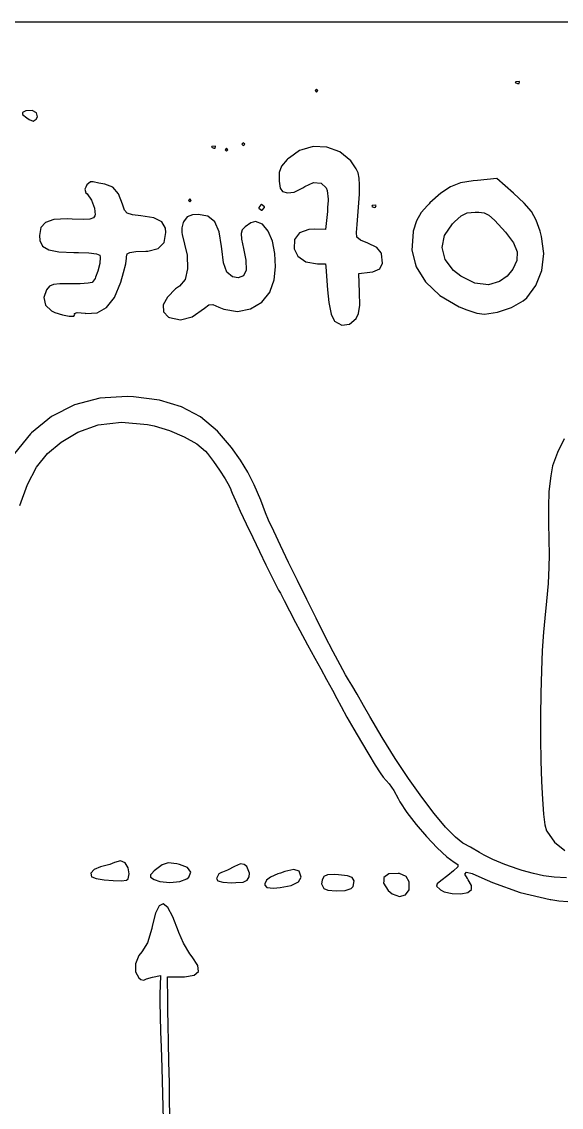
# Model space of a CAD drawing. Extents: x 10 to 96, y -67.8 to -17.5.
# Drawn here: x 36.05 to 47.3, y -40.11 to -17.47 of the extents above; entities that cross this region are included whole.
import ezdxf

# ---------------------------------------------------------------- set-up
doc = ezdxf.new("R2010")
doc.units = 0
doc.layers.add('BLACK', color=7, linetype='CONTINUOUS')

msp = doc.modelspace()

# ---------------------------------------------------------------- linework, layer by layer
at = {"layer": 'BLACK', "linetype": 'CONTINUOUS'}
for p, q in [((9.96582, -17.474365), (40, -17.474365)), ((40, -17.474365), (70.03418, -17.474365)), ((46.354889, -18.725789), (46.345711, -18.743433)), ((46.345711, -18.743433), (46.393996, -18.764896)), ((46.424505, -18.718768), (46.354889, -18.725789)), ((46.393996, -18.764896), (46.42505, -18.760662)), ((46.433103, -18.725789), (46.424505, -18.718768)), ((46.42505, -18.760662), (46.433103, -18.725789)), ((42.199769, -18.882217), (42.170439, -18.911547)), ((42.170439, -18.911547), (42.199769, -18.940877)), ((42.2291, -18.911547), (42.199769, -18.882217)), ((42.199769, -18.940877), (42.2291, -18.911547)), ((36.067789, -19.368991), (36.067429, -19.407888)), ((36.067429, -19.407888), (36.070213, -19.410161)), ((36.142041, -19.335929), (36.067789, -19.368991)), ((36.070213, -19.410161), (36.157995, -19.481839)), ((36.26914, -19.323789), (36.142041, -19.335929)), ((36.360426, -19.372021), (36.26914, -19.323789)), ((36.357957, -19.504287), (36.383568, -19.455416)), ((36.383568, -19.455416), (36.360426, -19.372021)), ((36.157995, -19.481839), (36.205757, -19.515714)), ((36.205757, -19.515714), (36.293051, -19.548908)), ((36.293051, -19.548908), (36.357957, -19.504287)), ((40.019554, -20.07498), (40.010377, -20.092624)), ((40.010377, -20.092624), (40.058661, -20.114087)), ((40.08917, -20.06796), (40.019554, -20.07498)), ((40.058661, -20.114087), (40.089716, -20.109854)), ((40.097768, -20.07498), (40.08917, -20.06796)), ((40.089716, -20.109854), (40.097768, -20.07498)), ((40.322633, -20.114087), (40.293303, -20.143418)), ((40.293303, -20.143418), (40.322633, -20.172748)), ((40.351963, -20.143418), (40.322633, -20.114087)), ((40.322633, -20.172748), (40.351963, -20.143418)), ((40.674596, -19.996766), (40.645266, -20.026097)), ((40.645266, -20.026097), (40.674596, -20.055427)), ((40.703926, -20.026097), (40.674596, -19.996766)), ((40.674596, -20.055427), (40.703926, -20.026097)), ((41.896962, -20.143418), (41.847669, -20.157749)), ((42.128205, -20.076188), (41.896962, -20.143418)), ((42.416897, -20.087307), (42.128205, -20.076188)), ((42.687865, -20.187377), (42.416897, -20.087307)), ((41.590246, -20.347021), (41.471063, -20.489313)), ((41.601168, -20.335721), (41.590246, -20.347021)), ((41.637317, -20.309622), (41.601168, -20.335721)), ((41.847669, -20.157749), (41.637317, -20.309622)), ((42.915228, -20.372666), (42.687865, -20.187377)), ((41.471063, -20.489313), (41.421398, -20.616561)), ((43.029786, -20.541668), (42.915228, -20.372666)), ((43.066352, -20.628482), (43.029786, -20.541668)), ((37.490205, -20.815398), (37.410395, -20.876992)), ((37.545465, -20.812104), (37.490205, -20.815398)), ((37.661081, -20.839315), (37.545465, -20.812104)), ((41.421398, -20.616561), (41.419541, -20.78212)), ((41.419541, -20.78212), (41.420813, -20.798959)), ((41.420813, -20.798959), (41.4428, -20.946907)), ((43.089483, -20.733618), (43.066352, -20.628482)), ((43.099234, -20.87534), (43.089483, -20.733618)), ((45.467856, -20.791185), (45.202831, -20.835693)), ((45.556444, -20.782185), (45.467856, -20.791185)), ((45.959797, -20.744697), (45.556444, -20.782185)), ((46.308882, -21.0497), (45.959797, -20.744697)), ((37.389066, -20.920669), (37.366413, -20.967058)), ((37.366413, -20.967058), (37.389701, -21.03966)), ((37.410395, -20.876992), (37.389066, -20.920669)), ((37.389701, -21.03966), (37.415177, -21.061704)), ((37.783679, -20.862481), (37.661081, -20.839315)), ((37.951735, -20.92611), (37.783679, -20.862481)), ((38.070327, -21.064167), (37.951735, -20.92611)), ((41.4428, -20.946907), (41.493985, -21.016047)), ((41.493985, -21.016047), (41.598908, -21.041926)), ((41.598908, -21.041926), (41.732461, -21.030015)), ((41.732461, -21.030015), (41.914787, -20.93927)), ((41.914787, -20.93927), (41.954962, -20.909947)), ((41.954962, -20.909947), (42.136486, -20.829978)), ((42.136486, -20.829978), (42.295457, -20.83813)), ((42.295457, -20.83813), (42.40472, -20.93466)), ((42.40472, -20.93466), (42.424553, -20.993139)), ((42.424553, -20.993139), (42.441337, -21.177376)), ((43.095663, -21.071907), (43.099234, -20.87534)), ((44.793522, -21.045998), (44.565628, -21.251388)), ((44.991988, -20.914032), (44.793522, -21.045998)), ((45.202831, -20.835693), (44.991988, -20.914032)), ((37.415177, -21.061704), (37.505988, -21.194294)), ((37.505988, -21.194294), (37.571053, -21.360558)), ((38.153832, -21.280918), (38.070327, -21.064167)), ((39.560047, -21.169977), (39.530716, -21.199307)), ((39.530716, -21.199307), (39.560047, -21.228637)), ((39.589377, -21.199307), (39.560047, -21.169977)), ((39.560047, -21.228637), (39.589377, -21.199307)), ((42.44021, -21.199307), (42.432675, -21.345958)), ((42.441337, -21.177376), (42.44021, -21.199307)), ((43.078825, -21.34158), (43.095663, -21.071907)), ((44.546979, -21.269589), (44.513367, -21.306851)), ((44.565628, -21.251388), (44.546979, -21.269589)), ((46.530746, -21.25464), (46.308882, -21.0497)), ((46.680753, -21.429871), (46.530746, -21.25464)), ((37.571053, -21.360558), (37.584556, -21.499564)), ((37.584556, -21.499564), (37.579985, -21.51867)), ((38.194974, -21.402233), (38.153832, -21.280918)), ((38.252428, -21.468844), (38.194974, -21.402233)), ((38.360335, -21.502018), (38.252428, -21.468844)), ((39.615052, -21.498505), (39.502559, -21.541348)), ((39.730488, -21.492609), (39.615052, -21.498505)), ((39.933873, -21.52929), (39.730488, -21.492609)), ((41.041868, -21.289002), (40.997229, -21.345958)), ((40.997229, -21.345958), (40.998934, -21.359979)), ((40.998934, -21.359979), (41.05589, -21.404619)), ((41.05589, -21.287298), (41.041868, -21.289002)), ((41.112845, -21.331937), (41.05589, -21.287298)), ((41.05589, -21.404619), (41.069911, -21.402914)), ((41.069911, -21.402914), (41.11455, -21.345958)), ((41.11455, -21.345958), (41.112845, -21.331937)), ((42.428364, -21.429857), (42.38958, -21.808408)), ((42.432675, -21.345958), (42.428364, -21.429857)), ((43.048776, -21.702621), (43.078825, -21.34158)), ((43.363203, -21.306851), (43.354026, -21.324495)), ((43.354026, -21.324495), (43.40231, -21.345958)), ((43.432819, -21.299831), (43.363203, -21.306851)), ((43.40231, -21.345958), (43.433365, -21.341725)), ((43.441417, -21.306851), (43.432819, -21.299831)), ((43.433365, -21.341725), (43.441417, -21.306851)), ((44.382641, -21.451772), (44.283263, -21.626118)), ((44.513367, -21.306851), (44.382641, -21.451772)), ((45.215081, -21.519426), (45.343687, -21.460141)), ((45.343687, -21.460141), (45.507679, -21.442256)), ((45.507679, -21.442256), (45.584045, -21.441706)), ((45.584045, -21.441706), (45.69593, -21.456491)), ((45.69593, -21.456491), (45.795198, -21.506971)), ((46.783179, -21.612942), (46.680753, -21.429871)), ((36.548233, -21.658046), (36.451114, -21.766714)), ((36.726425, -21.599853), (36.548233, -21.658046)), ((36.999047, -21.585433), (36.726425, -21.599853)), ((37.106497, -21.588879), (36.999047, -21.585433)), ((37.337864, -21.596713), (37.106497, -21.588879)), ((37.477247, -21.590735), (37.337864, -21.596713)), ((37.549627, -21.566276), (37.477247, -21.590735)), ((37.579985, -21.51867), (37.549627, -21.566276)), ((38.540782, -21.52194), (38.360335, -21.502018)), ((38.807026, -21.566479), (38.540782, -21.52194)), ((38.972662, -21.64834), (38.807026, -21.566479)), ((39.050886, -21.776343), (38.972662, -21.64834)), ((39.4228, -21.660297), (39.389656, -21.77497)), ((39.429579, -21.645729), (39.4228, -21.660297)), ((39.502559, -21.541348), (39.429579, -21.645729)), ((40.078715, -21.645973), (39.933873, -21.52929)), ((40.171845, -21.852619), (40.078715, -21.645973)), ((40.833493, -21.665536), (40.710175, -21.750333)), ((40.929477, -21.639261), (40.833493, -21.665536)), ((41.073302, -21.693041), (40.929477, -21.639261)), ((41.192073, -21.838335), (41.073302, -21.693041)), ((43.033869, -21.867966), (43.048776, -21.702621)), ((44.283263, -21.626118), (44.218423, -21.8446)), ((44.871235, -21.932648), (45.033656, -21.688423)), ((45.033656, -21.688423), (45.075745, -21.64406)), ((45.075745, -21.64406), (45.215081, -21.519426)), ((45.795198, -21.506971), (45.911332, -21.611087)), ((45.911332, -21.611087), (46.073814, -21.786781)), ((46.862296, -21.841396), (46.783179, -21.612942)), ((36.451114, -21.766714), (36.421709, -21.932563)), ((36.421709, -21.932563), (36.430692, -22.033334)), ((39.021039, -22.075189), (39.061432, -21.869874)), ((39.061432, -21.869874), (39.050886, -21.776343)), ((39.389656, -21.77497), (39.395414, -21.869874)), ((39.395414, -21.869874), (39.397936, -21.911453)), ((39.397936, -21.911453), (39.449481, -22.112993)), ((40.220095, -22.159188), (40.171845, -21.852619)), ((40.653619, -21.816021), (40.628336, -21.8927)), ((40.628336, -21.8927), (40.638309, -22.010288)), ((40.710175, -21.750333), (40.653619, -21.816021)), ((41.280848, -22.051073), (41.192073, -21.838335)), ((41.849133, -21.875053), (41.744232, -22.013095)), ((42.037646, -21.805001), (41.849133, -21.875053)), ((42.16214, -21.799338), (42.037646, -21.805001)), ((42.38958, -21.808408), (42.16214, -21.799338)), ((43.044574, -21.963685), (43.033869, -21.867966)), ((44.215469, -21.858096), (44.189559, -22.2343)), ((44.218423, -21.8446), (44.215469, -21.858096)), ((44.821829, -22.185106), (44.871235, -21.932648)), ((46.073814, -21.786781), (46.142203, -21.86481)), ((46.142203, -21.86481), (46.307632, -22.08779)), ((46.89244, -21.952301), (46.862296, -21.841396)), ((46.937137, -22.308563), (46.89244, -21.952301)), ((36.430692, -22.033334), (36.489798, -22.154649)), ((36.489798, -22.154649), (36.617583, -22.231878)), ((38.896291, -22.202193), (39.021039, -22.075189)), ((39.449481, -22.112993), (39.50142, -22.342779)), ((40.223729, -22.211832), (40.220095, -22.159188)), ((40.638309, -22.010288), (40.681233, -22.204952)), ((41.334688, -22.307184), (41.280848, -22.051073)), ((41.744232, -22.013095), (41.735531, -22.207096)), ((43.116607, -22.030758), (43.044574, -21.963685)), ((43.270443, -22.092871), (43.116607, -22.030758)), ((43.458713, -22.181882), (43.270443, -22.092871)), ((46.307632, -22.08779), (46.384476, -22.274903)), ((36.617583, -22.231878), (36.829613, -22.272633)), ((36.829613, -22.272633), (37.141458, -22.284526)), ((37.141458, -22.284526), (37.234364, -22.285492)), ((37.234364, -22.285492), (37.452041, -22.296091)), ((37.452041, -22.296091), (37.611046, -22.315907)), ((37.611046, -22.315907), (37.682074, -22.341833)), ((37.692128, -22.380414), (37.681113, -22.512093)), ((37.682074, -22.341833), (37.692128, -22.380414)), ((38.222635, -22.520245), (38.240185, -22.404247)), ((38.240185, -22.404247), (38.240718, -22.374152)), ((38.240718, -22.374152), (38.255563, -22.315562)), ((38.255563, -22.315562), (38.310348, -22.282896)), ((38.310348, -22.282896), (38.43086, -22.26678)), ((38.43086, -22.26678), (38.642886, -22.257839)), ((38.642886, -22.257839), (38.681832, -22.25585)), ((38.681832, -22.25585), (38.896291, -22.202193)), ((39.50142, -22.342779), (39.513931, -22.623475)), ((40.260434, -22.503631), (40.223729, -22.211832)), ((40.681233, -22.204952), (40.728315, -22.447667)), ((41.348653, -22.5826), (41.334688, -22.307184)), ((41.735531, -22.207096), (41.80892, -22.364482)), ((41.80892, -22.364482), (41.976738, -22.479398)), ((43.548092, -22.293776), (43.458713, -22.181882)), ((43.554275, -22.314145), (43.548092, -22.293776)), ((43.578108, -22.507949), (43.554275, -22.314145)), ((44.189559, -22.2343), (44.257079, -22.507949)), ((44.883228, -22.431941), (44.821829, -22.185106)), ((46.384476, -22.274903), (46.378926, -22.449678)), ((46.895047, -22.65938), (46.937137, -22.308563)), ((37.681113, -22.512093), (37.640322, -22.676437)), ((38.176813, -22.705301), (38.222635, -22.520245)), ((39.513931, -22.623475), (39.460961, -22.845714)), ((40.332907, -22.693121), (40.260434, -22.503631)), ((40.728315, -22.447667), (40.733301, -22.655522)), ((41.317802, -22.853249), (41.348653, -22.5826)), ((41.976738, -22.479398), (42.224294, -22.519168)), ((42.224294, -22.519168), (42.389949, -22.519168)), ((42.389949, -22.519168), (42.394854, -22.5826)), ((42.394854, -22.5826), (42.431908, -23.061778)), ((43.373184, -22.685862), (43.521808, -22.625418)), ((43.521808, -22.625418), (43.578108, -22.507949)), ((44.257079, -22.507949), (44.275732, -22.583547)), ((44.275732, -22.583547), (44.470877, -22.90072)), ((45.053225, -22.659299), (44.883228, -22.431941)), ((46.378926, -22.449678), (46.297173, -22.635644)), ((37.583373, -22.824693), (37.523886, -22.908108)), ((37.59366, -22.797912), (37.583373, -22.824693)), ((37.640322, -22.676437), (37.59366, -22.797912)), ((38.118192, -22.901578), (38.176813, -22.705301)), ((39.460961, -22.845714), (39.345023, -22.988452)), ((40.447562, -22.79158), (40.332907, -22.693121)), ((40.565249, -22.812471), (40.447562, -22.79158)), ((40.67944, -22.77453), (40.565249, -22.812471)), ((40.733301, -22.655522), (40.67944, -22.77453)), ((41.237196, -23.095063), (41.317802, -22.853249)), ((43.079677, -22.72448), (43.313751, -22.69515)), ((43.099786, -23.122426), (43.079677, -22.72448)), ((43.313751, -22.69515), (43.373184, -22.685862)), ((45.207945, -22.781606), (45.053225, -22.659299)), ((45.503573, -22.925912), (45.207945, -22.781606)), ((46.176996, -22.777384), (46.018536, -22.893077)), ((46.297173, -22.635644), (46.176996, -22.777384)), ((46.774429, -22.975945), (46.895047, -22.65938)), ((36.572088, -23.062522), (36.514142, -23.222504)), ((36.631805, -22.990782), (36.572088, -23.062522)), ((36.71337, -22.951846), (36.631805, -22.990782)), ((36.849012, -22.937543), (36.71337, -22.951846)), ((37.057923, -22.939344), (36.849012, -22.937543)), ((37.269647, -22.938924), (37.057923, -22.939344)), ((37.437752, -22.927453), (37.269647, -22.938924)), ((37.523886, -22.908108), (37.437752, -22.927453)), ((37.985182, -23.22135), (38.118192, -22.901578)), ((39.263085, -23.046553), (39.090652, -23.214808)), ((39.345023, -22.988452), (39.263085, -23.046553)), ((42.431908, -23.061778), (42.45869, -23.326074)), ((44.470877, -22.90072), (44.771883, -23.180703)), ((45.783143, -22.960049), (45.503573, -22.925912)), ((46.018536, -22.893077), (45.783143, -22.960049)), ((46.583545, -23.229448), (46.774429, -22.975945)), ((36.514142, -23.222504), (36.54788, -23.386765)), ((37.824262, -23.43228), (37.985182, -23.22135)), ((39.090652, -23.214808), (39.004738, -23.379546)), ((41.05943, -23.324558), (41.230866, -23.107743)), ((41.230866, -23.107743), (41.237196, -23.095063)), ((43.101956, -23.382395), (43.099786, -23.122426)), ((44.771883, -23.180703), (45.175636, -23.418381)), ((46.264793, -23.430468), (46.507925, -23.293325)), ((46.507925, -23.293325), (46.583545, -23.229448)), ((36.54788, -23.386765), (36.675958, -23.505712)), ((36.675958, -23.505712), (36.746176, -23.536578)), ((36.746176, -23.536578), (36.900753, -23.586317)), ((37.627758, -23.541089), (37.824262, -23.43228)), ((39.004738, -23.379546), (39.011285, -23.524063)), ((39.011285, -23.524063), (39.116236, -23.631654)), ((39.604462, -23.626227), (39.862028, -23.445123)), ((39.862028, -23.445123), (39.954405, -23.373919)), ((39.954405, -23.373919), (40.038629, -23.366868)), ((40.038629, -23.366868), (40.167083, -23.423804)), ((40.167083, -23.423804), (40.269822, -23.468095)), ((40.269822, -23.468095), (40.55003, -23.513314)), ((40.55003, -23.513314), (40.822859, -23.462609)), ((40.822859, -23.462609), (41.05943, -23.324558)), ((42.45869, -23.326074), (42.505738, -23.574506)), ((43.074065, -23.559197), (43.101956, -23.382395)), ((45.175636, -23.418381), (45.332753, -23.483924)), ((45.332753, -23.483924), (45.541828, -23.548517)), ((45.705127, -23.572418), (45.975679, -23.530943)), ((45.975679, -23.530943), (46.264793, -23.430468)), ((36.900753, -23.586317), (37.043097, -23.613943)), ((37.043097, -23.613943), (37.140257, -23.614251)), ((37.140257, -23.614251), (37.15928, -23.582038)), ((37.153557, -23.561321), (37.211644, -23.539797)), ((37.15928, -23.582038), (37.153557, -23.561321)), ((37.211644, -23.539797), (37.374564, -23.552761)), ((37.374564, -23.552761), (37.387995, -23.554497)), ((37.387995, -23.554497), (37.627758, -23.541089)), ((39.116236, -23.631654), (39.132276, -23.63991)), ((39.132276, -23.63991), (39.361074, -23.69119)), ((39.361074, -23.69119), (39.604462, -23.626227)), ((42.505738, -23.574506), (42.565887, -23.707043)), ((42.565887, -23.707043), (42.577726, -23.719593)), ((42.577726, -23.719593), (42.728894, -23.801884)), ((42.890573, -23.78255), (43.025108, -23.665036)), ((43.025108, -23.665036), (43.074065, -23.559197)), ((45.541828, -23.548517), (45.701102, -23.572483)), ((45.701102, -23.572483), (45.705127, -23.572418)), ((42.728894, -23.801884), (42.890573, -23.78255)), ((37.680569, -25.323045), (37.151284, -25.46286)), ((38.254231, -25.288481), (37.680569, -25.323045)), ((38.383808, -25.295216), (38.254231, -25.288481)), ((38.92798, -25.366599), (38.383808, -25.295216)), ((37.151284, -25.46286), (36.673724, -25.70442)), ((39.38829, -25.503023), (38.92798, -25.366599)), ((39.784641, -25.714786), (39.38829, -25.503023)), ((36.673724, -25.70442), (36.255236, -26.044219)), ((40.136938, -26.012186), (39.784641, -25.714786)), ((37.221523, -26.034126), (37.650263, -25.879347)), ((37.650263, -25.879347), (38.137342, -25.823257)), ((38.137342, -25.823257), (38.677107, -25.870309)), ((38.677107, -25.870309), (38.813065, -25.898513)), ((38.813065, -25.898513), (39.134897, -25.996278)), ((39.134897, -25.996278), (39.44335, -26.127352)), ((40.425214, -26.351435), (40.136938, -26.012186)), ((36.235864, -26.068129), (35.903168, -26.478752)), ((36.255236, -26.044219), (36.235864, -26.068129)), ((36.592197, -26.475369), (36.87474, -26.237706)), ((36.87474, -26.237706), (37.221523, -26.034126)), ((39.44335, -26.127352), (39.704064, -26.275894)), ((47.365747, -26.170289), (47.222497, -26.452691)), ((36.362621, -26.76411), (36.592197, -26.475369)), ((39.704064, -26.275894), (39.882679, -26.426067)), ((39.882679, -26.426067), (39.926195, -26.478353)), ((39.926195, -26.478353), (40.049529, -26.641047)), ((40.614873, -26.616787), (40.425214, -26.351435)), ((47.222497, -26.452691), (47.123678, -26.736905)), ((40.049529, -26.641047), (40.178786, -26.826651)), ((40.767583, -26.864288), (40.614873, -26.616787)), ((36.174737, -27.120925), (36.362621, -26.76411)), ((40.178786, -26.826651), (40.29482, -27.006023)), ((40.901975, -27.129525), (40.767583, -26.864288)), ((47.123678, -26.736905), (47.083135, -26.940985)), ((36.017273, -27.562809), (36.174737, -27.120925)), ((40.29482, -27.006023), (40.378482, -27.150025)), ((40.378482, -27.150025), (40.410624, -27.229516)), ((41.036677, -27.448083), (40.901975, -27.129525)), ((47.083135, -26.940985), (47.046254, -27.265658)), ((40.410624, -27.229516), (40.410884, -27.231421)), ((40.410884, -27.231421), (40.439789, -27.303922)), ((40.439789, -27.303922), (40.509857, -27.45987)), ((47.046254, -27.265658), (47.035578, -27.587482)), ((40.509857, -27.45987), (40.61158, -27.679367)), ((41.137486, -27.712049), (41.036677, -27.448083)), ((47.035578, -27.587482), (47.036063, -27.617907)), ((40.61158, -27.679367), (40.735451, -27.942516)), ((41.200785, -27.863561), (41.137486, -27.712049)), ((47.036063, -27.617907), (47.04074, -27.925658)), ((40.735451, -27.942516), (40.871962, -28.229417)), ((41.307403, -28.097937), (41.200785, -27.863561)), ((47.04074, -27.925658), (47.04571, -28.273032)), ((40.871962, -28.229417), (41.011604, -28.520174)), ((41.44877, -28.397921), (41.307403, -28.097937)), ((47.04571, -28.273032), (47.049975, -28.590531)), ((41.61632, -28.746254), (41.44877, -28.397921)), ((41.011604, -28.520174), (41.144871, -28.794887)), ((47.049975, -28.590531), (47.045382, -28.848794)), ((41.144871, -28.794887), (41.262253, -29.033659)), ((41.801484, -29.125678), (41.61632, -28.746254)), ((47.045382, -28.848794), (47.027022, -29.188886)), ((41.262253, -29.033659), (41.354243, -29.216592)), ((41.995694, -29.518935), (41.801484, -29.125678)), ((47.027022, -29.188886), (46.997787, -29.557623)), ((41.354243, -29.216592), (41.411333, -29.323787)), ((41.411333, -29.323787), (41.44684, -29.388807)), ((41.44684, -29.388807), (41.527922, -29.542179)), ((41.527922, -29.542179), (41.638397, -29.753776)), ((42.190383, -29.908766), (41.995694, -29.518935)), ((46.997787, -29.557623), (46.960697, -29.910392)), ((41.638397, -29.753776), (41.765045, -29.998383)), ((41.765045, -29.998383), (41.852786, -30.166893)), ((42.376982, -30.277913), (42.190383, -29.908766)), ((46.960697, -29.910392), (46.932063, -30.202919)), ((41.852786, -30.166893), (42.01138, -30.465297)), ((42.546924, -30.609118), (42.376982, -30.277913)), ((46.932063, -30.202919), (46.907513, -30.582198)), ((42.01138, -30.465297), (42.164216, -30.746314)), ((42.164216, -30.746314), (42.287719, -30.966281)), ((42.69164, -30.885122), (42.546924, -30.609118)), ((46.907513, -30.582198), (46.889467, -31.01086)), ((42.287719, -30.966281), (42.411577, -31.185196)), ((42.802562, -31.088668), (42.69164, -30.885122)), ((42.411577, -31.185196), (42.534077, -31.409432)), ((42.868353, -31.198501), (42.802562, -31.088668)), ((42.936993, -31.308284), (42.868353, -31.198501)), ((46.889467, -31.01086), (46.877789, -31.472245)), ((42.534077, -31.409432), (42.623994, -31.582217)), ((43.046598, -31.494028), (42.936993, -31.308284)), ((42.623994, -31.582217), (42.62518, -31.58461)), ((42.62518, -31.58461), (42.711859, -31.749588)), ((43.181558, -31.728918), (43.046598, -31.494028)), ((46.877789, -31.472245), (46.872342, -31.949695)), ((42.711859, -31.749588), (42.834938, -31.971428)), ((43.313659, -31.96351), (43.181558, -31.728918)), ((42.834938, -31.971428), (42.981037, -32.227378)), ((43.568026, -32.401244), (43.313659, -31.96351)), ((46.872342, -31.949695), (46.872988, -32.42655)), ((42.981037, -32.227378), (43.136777, -32.494686)), ((43.136777, -32.494686), (43.288779, -32.750601)), ((43.839774, -32.836291), (43.568026, -32.401244)), ((46.872988, -32.42655), (46.879591, -32.886151)), ((43.288779, -32.750601), (43.423663, -32.972371)), ((43.423663, -32.972371), (43.528049, -33.137244)), ((44.118492, -33.254549), (43.839774, -32.836291)), ((46.879591, -32.886151), (46.892014, -33.311839)), ((43.528049, -33.137244), (43.588558, -33.222467)), ((43.588558, -33.222467), (43.711883, -33.365054)), ((44.393771, -33.641914), (44.118492, -33.254549)), ((43.711883, -33.365054), (43.810129, -33.502922)), ((46.892014, -33.311839), (46.910118, -33.686954)), ((43.810129, -33.502922), (43.901987, -33.670172)), ((43.901987, -33.670172), (43.938417, -33.736536)), ((44.655202, -33.984285), (44.393771, -33.641914)), ((46.910118, -33.686954), (46.933769, -33.994839)), ((43.938417, -33.736536), (44.085268, -33.958167)), ((44.085268, -33.958167), (44.2789, -34.20922)), ((44.892375, -34.267558), (44.655202, -33.984285)), ((46.933769, -33.994839), (46.962827, -34.218833)), ((44.2789, -34.20922), (44.496929, -34.464295)), ((45.094882, -34.477631), (44.892375, -34.267558)), ((46.962827, -34.218833), (46.997157, -34.342278)), ((46.997157, -34.342278), (47.003313, -34.353439)), ((47.003313, -34.353439), (47.163427, -34.576924)), ((44.496929, -34.464295), (44.716972, -34.697992)), ((45.252311, -34.600402), (45.094882, -34.477631)), ((45.265109, -34.607301), (45.252311, -34.600402)), ((45.411449, -34.686624), (45.265109, -34.607301)), ((47.163427, -34.576924), (47.380688, -34.755935)), ((44.716972, -34.697992), (44.916647, -34.884912)), ((45.600652, -34.794912), (45.411449, -34.686624)), ((45.69512, -34.850795), (45.600652, -34.794912)), ((45.878027, -34.942775), (45.69512, -34.850795)), ((37.887929, -35.047699), (37.72611, -35.090784)), ((37.988878, -35.004887), (37.887929, -35.047699)), ((38.114063, -34.967711), (37.988878, -35.004887)), ((38.208855, -35.012197), (38.114063, -34.967711)), ((38.274221, -35.11359), (38.208855, -35.012197)), ((38.979559, -35.050099), (38.841524, -35.158626)), ((39.110252, -35.011276), (38.979559, -35.050099)), ((39.285026, -35.030424), (39.110252, -35.011276)), ((39.345111, -35.0437), (39.285026, -35.030424)), ((39.509098, -35.111136), (39.345111, -35.0437)), ((40.613368, -35.034399), (40.489767, -35.090493)), ((40.690142, -35.04276), (40.613368, -35.034399)), ((40.745103, -35.088553), (40.690142, -35.04276)), ((44.916647, -34.884912), (45.073568, -34.999653)), ((45.073568, -34.999653), (45.148867, -35.048282)), ((45.148867, -35.048282), (45.14516, -35.095947)), ((46.128955, -35.046164), (45.878027, -34.942775)), ((46.402424, -35.142686), (46.128955, -35.046164)), ((37.56377, -35.148761), (37.492795, -35.225891)), ((37.492795, -35.225891), (37.509862, -35.301751)), ((37.509862, -35.301751), (37.513929, -35.305037)), ((37.513929, -35.305037), (37.607925, -35.335954)), ((37.696615, -35.095897), (37.56377, -35.148761)), ((37.72611, -35.090784), (37.696615, -35.095897)), ((38.297652, -35.242475), (38.274221, -35.11359)), ((38.274639, -35.347117), (38.297652, -35.242475)), ((38.758644, -35.242475), (38.738025, -35.264001)), ((38.738025, -35.264001), (38.738677, -35.311613)), ((38.818223, -35.180277), (38.758644, -35.242475)), ((38.841524, -35.158626), (38.818223, -35.180277)), ((39.577436, -35.204906), (39.509098, -35.111136)), ((39.541347, -35.307902), (39.577436, -35.204906)), ((40.165785, -35.243296), (40.117321, -35.334648)), ((40.219977, -35.212726), (40.165785, -35.243296)), ((40.239265, -35.204906), (40.219977, -35.212726)), ((40.344769, -35.162132), (40.239265, -35.204906)), ((40.489767, -35.090493), (40.344769, -35.162132)), ((40.804446, -35.223182), (40.745103, -35.088553)), ((40.753974, -35.37356), (40.793993, -35.300618)), ((40.793993, -35.300618), (40.804446, -35.223182)), ((41.238147, -35.306628), (41.157698, -35.369198)), ((41.39147, -35.242392), (41.238147, -35.306628)), ((41.449422, -35.223182), (41.39147, -35.242392)), ((41.539497, -35.193324), (41.449422, -35.223182)), ((41.730664, -35.152347), (41.539497, -35.193324)), ((41.838601, -35.182575), (41.730664, -35.152347)), ((41.876632, -35.288572), (41.838601, -35.182575)), ((41.877137, -35.308944), (41.876632, -35.288572)), ((42.353773, -35.295261), (42.346823, -35.308944)), ((42.427575, -35.26074), (42.353773, -35.295261)), ((42.570461, -35.255984), (42.427575, -35.26074)), ((42.658711, -35.260267), (42.570461, -35.255984)), ((42.845933, -35.28002), (42.658711, -35.260267)), ((42.944329, -35.318733), (42.845933, -35.28002)), ((43.710394, -35.241841), (43.606227, -35.314195)), ((43.901998, -35.232258), (43.710394, -35.241841)), ((43.928464, -35.235723), (43.901998, -35.232258)), ((44.07245, -35.294405), (43.928464, -35.235723)), ((44.133225, -35.406704), (44.07245, -35.294405)), ((44.937543, -35.277988), (44.7924, -35.388467)), ((45.055806, -35.180296), (44.937543, -35.277988)), ((45.14516, -35.095947), (45.055806, -35.180296)), ((45.289512, -35.245143), (45.32622, -35.208992)), ((45.345667, -35.340979), (45.289512, -35.245143)), ((45.32622, -35.208992), (45.448164, -35.233682)), ((45.448164, -35.233682), (45.647719, -35.320373)), ((46.487036, -35.169067), (46.402424, -35.142686)), ((46.726153, -35.236262), (46.487036, -35.169067)), ((46.936455, -35.281379), (46.726153, -35.236262)), ((47.153233, -35.308649), (46.936455, -35.281379)), ((37.607925, -35.335954), (37.771134, -35.362869)), ((37.771134, -35.362869), (37.960006, -35.381382)), ((37.960006, -35.381382), (38.13099, -35.387092)), ((38.13099, -35.387092), (38.240536, -35.375596)), ((38.240536, -35.375596), (38.274639, -35.347117)), ((38.738677, -35.311613), (38.815427, -35.359738)), ((38.815427, -35.359738), (38.932362, -35.400489)), ((38.932362, -35.400489), (39.139826, -35.422134)), ((39.139826, -35.422134), (39.34746, -35.403229)), ((39.34746, -35.403229), (39.499705, -35.344972)), ((39.499705, -35.344972), (39.541347, -35.307902)), ((40.117321, -35.334648), (40.117322, -35.33502)), ((40.117322, -35.33502), (40.14525, -35.389033)), ((40.14525, -35.389033), (40.243826, -35.416697)), ((40.243826, -35.416697), (40.436001, -35.42448)), ((40.436001, -35.42448), (40.51791, -35.423746)), ((40.51791, -35.423746), (40.672579, -35.410924)), ((40.672579, -35.410924), (40.753974, -35.37356)), ((41.124914, -35.445433), (41.122444, -35.479223)), ((41.122444, -35.479223), (41.166526, -35.526827)), ((41.157698, -35.369198), (41.124914, -35.445433)), ((41.166526, -35.526827), (41.300895, -35.536511)), ((41.300895, -35.536511), (41.442621, -35.527085)), ((41.442621, -35.527085), (41.670727, -35.481381)), ((41.670727, -35.481381), (41.822211, -35.406043)), ((41.822211, -35.406043), (41.877137, -35.308944)), ((42.315685, -35.370246), (42.303281, -35.452267)), ((42.303281, -35.452267), (42.354808, -35.548226)), ((42.346823, -35.308944), (42.315685, -35.370246)), ((42.924132, -35.548539), (42.963498, -35.503892)), ((42.982137, -35.387564), (42.944329, -35.318733)), ((42.963498, -35.503892), (42.982244, -35.388121)), ((42.982244, -35.388121), (42.982137, -35.387564)), ((43.601751, -35.388121), (43.598921, -35.434865)), ((43.598921, -35.434865), (43.697897, -35.5894)), ((43.606227, -35.314195), (43.601751, -35.388121)), ((44.133453, -35.573725), (44.133225, -35.406704)), ((44.714176, -35.448494), (44.700978, -35.499948)), ((44.700978, -35.499948), (44.777378, -35.569548)), ((44.7924, -35.388467), (44.714176, -35.448494)), ((45.365134, -35.363275), (45.345667, -35.340979)), ((45.43185, -35.480927), (45.365134, -35.363275)), ((45.435053, -35.568946), (45.43185, -35.480927)), ((45.647719, -35.320373), (45.871216, -35.423628)), ((45.871216, -35.423628), (46.448773, -35.629076)), ((47.411779, -35.322301), (47.153233, -35.308649)), ((42.354808, -35.548226), (42.439418, -35.578562)), ((42.439418, -35.578562), (42.612729, -35.596796)), ((42.612729, -35.596796), (42.794724, -35.5868)), ((42.794724, -35.5868), (42.924132, -35.548539)), ((43.697897, -35.5894), (43.778178, -35.658061)), ((43.778178, -35.658061), (43.92778, -35.711217)), ((43.92778, -35.711217), (44.055588, -35.679167)), ((44.055588, -35.679167), (44.133453, -35.573725)), ((44.777378, -35.569548), (44.78522, -35.573725)), ((44.78522, -35.573725), (44.862034, -35.614637)), ((44.862034, -35.614637), (45.027767, -35.652496)), ((45.027767, -35.652496), (45.206419, -35.657475)), ((45.206419, -35.657475), (45.356134, -35.629612)), ((45.356134, -35.629612), (45.435053, -35.568946)), ((46.448773, -35.629076), (47.075541, -35.776511)), ((38.91812, -35.9073), (38.841342, -36.063079)), ((39.003831, -35.867108), (38.91812, -35.9073)), ((39.099544, -35.942745), (39.003831, -35.867108)), ((39.206327, -36.134453), (39.099544, -35.942745)), ((47.075541, -35.776511), (47.084729, -35.778138)), ((47.084729, -35.778138), (47.254571, -35.802526)), ((47.254571, -35.802526), (47.443049, -35.817026)), ((38.841342, -36.063079), (38.772429, -36.334201)), ((39.32525, -36.442475), (39.206327, -36.134453)), ((38.763371, -36.377907), (38.673076, -36.676267)), ((38.772429, -36.334201), (38.763371, -36.377907)), ((39.331605, -36.461141), (39.32525, -36.442475)), ((39.430212, -36.686474), (39.331605, -36.461141)), ((38.555533, -36.863614), (38.495096, -36.939941)), ((38.673076, -36.676267), (38.555533, -36.863614)), ((39.56149, -36.909252), (39.430212, -36.686474)), ((38.426617, -37.113262), (38.424937, -37.284915)), ((38.495096, -36.939941), (38.426617, -37.113262)), ((39.606612, -36.97095), (39.56149, -36.909252)), ((39.723241, -37.152678), (39.606612, -36.97095)), ((38.424937, -37.284915), (38.49489, -37.411246)), ((39.648227, -37.356297), (39.738018, -37.279475)), ((39.738018, -37.279475), (39.723241, -37.152678)), ((38.49489, -37.411246), (38.539295, -37.442175)), ((38.539295, -37.442175), (38.597545, -37.456011)), ((38.597545, -37.456011), (38.658045, -37.431353)), ((38.658045, -37.431353), (38.783652, -37.396526)), ((38.783652, -37.396526), (38.945825, -37.357611)), ((38.945825, -37.357611), (38.935884, -37.754902)), ((39.099081, -37.888221), (39.090762, -37.389607)), ((39.090762, -37.389607), (39.376998, -37.389607)), ((39.376998, -37.389607), (39.45115, -37.388096)), ((39.45115, -37.388096), (39.648227, -37.356297)), ((38.935884, -37.754902), (38.934469, -37.919619)), ((38.934469, -37.919619), (38.937922, -38.205519)), ((39.10268, -38.090197), (39.099081, -37.888221)), ((38.937922, -38.205519), (38.946523, -38.532104)), ((39.108254, -38.385797), (39.10268, -38.090197)), ((39.115343, -38.751348), (39.108254, -38.385797)), ((38.946523, -38.532104), (38.959348, -38.85612)), ((38.959348, -38.85612), (38.977115, -39.287654)), ((39.123483, -39.163178), (39.115343, -38.751348)), ((38.977115, -39.287654), (38.992493, -39.826852)), ((39.132213, -39.597615), (39.123483, -39.163178)), ((39.137421, -39.853348), (39.132213, -39.597615)), ((38.992493, -39.826852), (39.000983, -40.361915)), ((39.144247, -40.377873), (39.137421, -39.853348))]:
    msp.add_line(p, q, dxfattribs=at)

doc.saveas('drawing.dxf')
